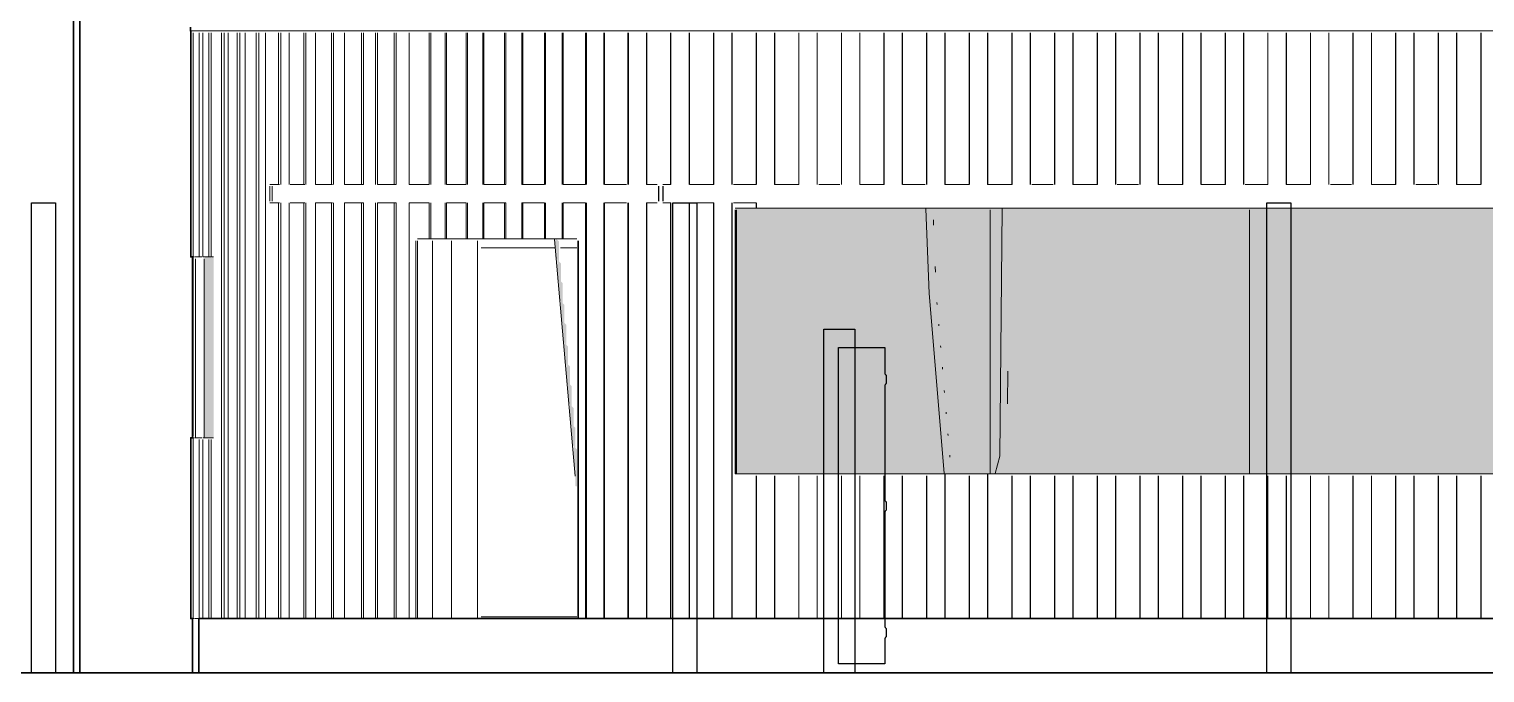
# Model space of a CAD drawing. Header units: millimetres. Extents: x 0 to 84100, y 0 to 59400.
# Drawn here: x 22563 to 30615, y 14140 to 17700 of the extents above; entities that cross this region are included whole.
import ezdxf

# ---------------------------------------------------------------- set-up
doc = ezdxf.new("R2010")
doc.units = ezdxf.units.MM
for name, color, linetype, lineweight in [('01_切断（構造・壁）', 7, 'Continuous', 35), ('09_立面の外形', 7, 'Continuous', 30), ('10_見えがかり', 7, 'Continuous', 13), ('12_見えがかり（ガラス）', 5, 'Continuous', 9)]:
    doc.layers.add(name, color=color, linetype=linetype, lineweight=lineweight)

msp = doc.modelspace()

# ---------------------------------------------------------------- hatches: boundary and pattern name
at = {"layer": '10_見えがかり', "true_color": 0xe9dcc4}
msp.add_hatch(color=8, dxfattribs=at).paths.add_polyline_path([(25494, 16524.7), (25494, 16414.7), (25504, 16404.7), (25504, 16304.7), (25514, 16294.7), (25514, 16184.7), (25524, 16174.7), (25524, 16074.7), (25534, 16064.7), (25534, 15954.7), (25544, 15944.7), (25544, 15844.7), (25554, 15834.7), (25554, 15734.7), (25564, 15724.7), (25564, 15614.7), (25574, 15604.7), (25574, 15504.7), (25584, 15494.7), (25584, 15384.7), (25594, 15374.7), (25594, 15174.7), (25589, 15169.7), (25584, 15174.7), (25584, 15274.7), (25574, 15284.7), (25574, 15394.7), (25564, 15404.7), (25564, 15504.7), (25554, 15514.7), (25554, 15624.7), (25544, 15634.7), (25544, 15734.7), (25534, 15744.7), (25534, 15844.7), (25524, 15854.7), (25524, 15964.7), (25514, 15974.7), (25514, 16074.7), (25504, 16084.7), (25504, 16194.7), (25494, 16204.7), (25494, 16304.7), (25484, 16314.7), (25484, 16424.7), (25474, 16434.7), (25474, 16534.7), (25479, 16539.7)])
at = {"layer": '12_見えがかり（ガラス）', "true_color": 0xdce9f2}
for points in [[(31439, 16709.7), (31444, 16704.7), (31444, 15244.7), (31439, 15239.7), (26479, 15239.7), (26474, 15244.7), (26474, 16704.7), (26479, 16709.7)], [(23579, 16439.7), (23584, 16434.7), (23584, 15444.7), (23579, 15439.7), (23539, 15439.7), (23534, 15444.7), (23534, 16434.7), (23539, 16439.7)]]:
    msp.add_hatch(color=8, dxfattribs=at).paths.add_polyline_path(points)

# ---------------------------------------------------------------- linework, layer by layer
at = {"layer": '01_切断（構造・壁）'}
msp.add_lwpolyline([(20194, 14139.7), (59906, 14139.7)], dxfattribs=at)
at = {"layer": '09_立面の外形'}
for points in [[(22844.1, 18836.9), (22844.1, 14139.7), (22844, 14139.7), (22843.8, 14139.7), (22843.5, 14139.7), (22842, 14139.7), (22840.7, 14139.7), (22839.1, 14139.7), (22837.3, 14139.7), (22836.7, 14139.7), (22835.2, 14139.7), (22834.7, 14139.7), (22833.1, 14139.7), (22832.2, 14139.7), (22830.8, 14139.7), (22830.4, 14139.7), (22828.5, 14139.7), (22828.2, 14139.7), (22826.4, 14139.7), (22825.9, 14139.7), (22824, 14139.7), (22823.8, 14139.7), (22821.5, 14139.7), (22820.9, 14139.7), (22819.7, 14139.7), (22817.6, 14139.7), (22815.6, 14139.7), (22813.7, 14139.7), (22813.1, 14139.7), (22812, 14139.7), (22811.6, 14139.7), (22810.6, 14139.7), (22810.3, 14139.7), (22809.5, 14139.7), (22809.3, 14139.7), (22808.9, 14139.7), (22808.7, 14139.7), (22808.3, 14139.7), (22808.1, 14139.7), (22808.1, 18836.9)], [(34579, 14439.7), (23501.9, 14439.7), (23501.9, 14139.7), (23501.8, 14139.7), (23501.6, 14139.7), (23501.3, 14139.7), (23499.8, 14139.7), (23498.5, 14139.7), (23496.9, 14139.7), (23493.1, 14139.7), (23490.9, 14139.7), (23490, 14139.7), (23488.6, 14139.7), (23488.2, 14139.7), (23486.3, 14139.7), (23486, 14139.7), (23484.2, 14139.7), (23483.7, 14139.7), (23481.8, 14139.7), (23481.6, 14139.7), (23479.3, 14139.7), (23478.7, 14139.7), (23477.5, 14139.7), (23475.4, 14139.7), (23474.8, 14139.7), (23473.4, 14139.7), (23472.8, 14139.7), (23470.9, 14139.7), (23469.6, 14139.7), (23468.4, 14139.7), (23468.1, 14139.7), (23467.1, 14139.7), (23466.7, 14139.7), (23466.5, 14139.7), (23466.4, 14139.7), (23466.1, 14139.7), (23465.9, 14139.7), (23465.9, 14439.7), (23457.1, 14439.7), (23457.1, 15439.7), (23465.9, 15439.7), (23465.9, 16439.7), (23457.1, 16439.7), (23457.1, 17689.7), (23455.7, 17689.7), (23455.7, 17709.7)]]:
    msp.add_lwpolyline(points, dxfattribs=at)
at = {"layer": '10_見えがかり'}
for points in [[(22808.1, 14139.7), (22808.1, 18836.9)], [(22844.1, 14139.7), (22844.1, 18836.9)], [(23476.2, 17689.7), (23455.7, 17689.7)], [(23470.2, 17679.7), (23470.2, 16439.7)], [(23476.2, 17689.7), (23513.2, 17689.7)], [(23503.3, 17679.7), (23503.3, 16439.7)], [(23563, 17689.7), (23513.2, 17689.7)], [(23523.9, 17679.7), (23523.9, 16439.7)], [(23556.3, 17679.7), (23556.3, 16439.7)], [(23563, 17689.7), (23625.4, 17689.7)], [(23570.9, 17679.7), (23570.9, 16439.7)], [(23625.4, 17689.7), (23700, 17689.7)], [(23627.3, 17679.7), (23627.3, 14439.7)], [(23641.5, 17679.7), (23641.5, 14439.7)], [(23663.9, 17679.7), (23663.9, 14439.7)], [(23700, 17689.7), (23786.6, 17689.7)], [(23714.5, 17679.7), (23714.5, 14439.7)], [(23728.4, 17679.7), (23728.4, 14439.7)], [(23758.4, 17679.7), (23758.4, 14439.7)], [(23786.6, 17689.7), (23884.8, 17689.7)], [(23819.5, 17689.7), (23793.3, 17689.7)], [(23819.5, 17679.7), (23819.5, 14439.7)], [(23832.9, 17679.7), (23832.9, 14439.7)], [(23871.1, 17689.7), (23880, 17689.7)], [(23871.1, 17679.7), (23871.1, 14439.7)], [(23884.8, 17689.7), (23994.1, 17689.7)], [(23933.4, 17689.7), (23942.4, 17689.7)], [(23942.4, 16840.7), (23942.4, 17679.7)], [(23955.1, 17679.7), (23955.1, 16840.7)], [(23994.1, 17689.7), (24114.1, 17689.7)], [(24046.1, 17689.7), (24001.2, 17689.7)], [(24001.2, 17679.7), (24001.2, 16840.7)], [(24082, 17689.7), (24073.1, 17689.7)], [(24082, 16840.7), (24082, 17679.7)], [(24094, 16840.7), (24094, 17679.7)], [(24114.1, 17689.7), (24244.3, 17689.7)], [(24235.5, 17689.7), (24147.2, 17689.7)], [(24147.2, 17679.7), (24147.2, 16840.7)], [(24235.5, 16840.7), (24235.5, 17679.7)], [(24244.3, 17689.7), (24384.2, 17689.7)], [(24246.8, 16840.7), (24246.8, 17679.7)], [(24402.3, 17689.7), (24307, 17689.7)], [(24307, 17689.7), (24312.3, 17689.7)], [(24307, 17679.7), (24307, 16840.7)], [(24384.2, 17689.7), (24533, 17689.7)], [(24402.3, 16840.7), (24402.3, 17679.7)], [(24412.9, 16840.7), (24412.9, 17679.7)], [(24582.8, 17689.7), (24479.7, 17689.7)], [(24479.7, 17679.7), (24479.7, 16840.7)], [(24489.4, 17679.7), (24489.4, 16840.7)], [(24533, 17689.7), (24690.2, 17689.7)], [(24582.8, 16840.7), (24582.8, 17679.7)], [(24592.5, 16840.7), (24592.5, 17679.7)], [(24776, 17689.7), (24665.8, 17689.7)], [(24665.8, 17679.7), (24665.8, 16840.7)], [(24690.2, 17689.7), (24855, 17689.7)], [(24776, 16840.7), (24776, 17679.7)], [(24784.7, 16840.7), (24784.7, 17679.7)], [(24855, 17689.7), (25026.9, 17689.7)], [(24980.4, 17689.7), (24863.9, 17689.7)], [(24863.9, 17679.7), (24863.9, 16840.7)], [(24871.5, 17679.7), (24871.5, 16840.7)], [(24980.4, 16840.7), (24980.4, 17679.7)], [(24988, 16840.7), (24988, 17679.7)], [(25026.9, 17689.7), (25204.9, 17689.7)], [(25192.7, 17689.7), (25072, 17689.7)], [(25072, 17679.7), (25072, 16840.7)], [(25078.7, 17679.7), (25078.7, 16840.7)], [(25192.7, 16840.7), (25192.7, 17679.7)], [(25199.4, 16840.7), (25199.4, 17679.7)], [(25204.9, 17689.7), (25388.5, 17689.7)], [(25413.1, 17689.7), (25288.2, 17689.7)], [(25288.2, 17679.7), (25288.2, 16840.7)], [(25293.9, 17679.7), (25293.9, 16840.7)], [(25388.5, 17689.7), (25576.7, 17689.7)], [(25413.1, 16840.7), (25413.1, 17679.7)], [(25418.8, 16840.7), (25418.8, 17679.7)], [(25640.9, 17689.7), (25512, 17689.7)], [(25512, 17679.7), (25512, 16840.7)], [(25516.4, 17679.7), (25516.4, 16840.7)], [(25576.7, 17689.7), (25768.8, 17689.7)], [(25640.9, 16840.7), (25640.9, 17679.7)], [(25645.3, 16840.7), (25645.3, 17679.7)], [(25874.1, 17689.7), (25742.3, 17689.7)], [(25742.3, 17679.7), (25742.3, 16840.7)], [(25745.5, 17679.7), (25745.5, 16840.7)], [(25768.8, 17689.7), (25963.9, 17689.7)], [(25874.1, 16840.7), (25874.1, 17679.7)], [(25877.3, 16840.7), (25877.3, 17679.7)], [(26160.6, 17689.7), (25963.9, 17689.7)], [(26111, 17689.7), (25977.2, 17689.7)], [(25977.2, 17679.7), (25977.2, 16840.7)], [(25979.2, 17679.7), (25979.2, 16840.7)], [(26111, 16840.7), (26111, 17679.7)], [(26113, 17679.7), (26113, 16840.7)], [(26160.6, 17689.7), (34570.2, 17689.7)], [(26347.8, 17689.7), (26213.5, 17689.7)], [(26213.5, 17679.7), (26213.5, 16840.7)], [(26215.1, 17679.7), (26215.1, 16840.7)], [(26347.8, 16840.7), (26347.8, 17679.7)], [(26349.4, 16840.7), (26349.4, 17679.7)], [(26583.7, 17689.7), (26449.4, 17689.7)], [(26449.4, 17679.7), (26449.4, 16840.7)], [(26450.9, 17679.7), (26450.9, 16840.7)], [(26583.7, 16840.7), (26583.7, 17679.7)], [(26585.2, 16840.7), (26585.2, 17679.7)], [(26819.5, 17689.7), (26685.2, 17689.7)], [(26685.2, 17679.7), (26685.2, 16840.7)], [(26686.7, 17679.7), (26686.7, 16840.7)], [(26819.5, 16840.7), (26819.5, 17679.7)], [(26821, 16840.7), (26821, 17679.7)], [(27055.3, 17689.7), (26921, 17689.7)], [(26921, 17679.7), (26921, 16840.7)], [(26922.5, 17679.7), (26922.5, 16840.7)], [(27055.3, 16840.7), (27055.3, 17679.7)], [(27056.8, 16840.7), (27056.8, 17679.7)], [(27291.1, 17689.7), (27156.8, 17689.7)], [(27156.8, 17679.7), (27156.8, 16840.7)], [(27158.3, 17679.7), (27158.3, 16840.7)], [(27291.1, 16840.7), (27291.1, 17679.7)], [(27292.6, 16840.7), (27292.6, 17679.7)], [(27526.9, 17689.7), (27392.6, 17689.7)], [(27392.6, 17679.7), (27392.6, 16840.7)], [(27394.2, 17679.7), (27394.2, 16840.7)], [(27526.9, 16840.7), (27526.9, 17679.7)], [(27528.5, 16840.7), (27528.5, 17679.7)], [(27762.7, 17689.7), (27628.4, 17689.7)], [(27628.4, 17679.7), (27628.4, 16840.7)], [(27630, 17679.7), (27630, 16840.7)], [(27762.7, 16840.7), (27762.7, 17679.7)], [(27764.3, 16840.7), (27764.3, 17679.7)], [(27998.6, 17689.7), (27864.3, 17689.7)], [(27864.3, 17679.7), (27864.3, 16840.7)], [(27865.8, 17679.7), (27865.8, 16840.7)], [(27998.6, 16840.7), (27998.6, 17679.7)], [(28000.1, 16840.7), (28000.1, 17679.7)], [(28234.4, 17689.7), (28100.1, 17689.7)], [(28100.1, 17679.7), (28100.1, 16840.7)], [(28101.6, 17679.7), (28101.6, 16840.7)], [(28234.4, 16840.7), (28234.4, 17679.7)], [(28235.9, 16840.7), (28235.9, 17679.7)], [(28470.2, 17689.7), (28335.9, 17689.7)], [(28335.9, 17679.7), (28335.9, 16840.7)], [(28337.4, 17679.7), (28337.4, 16840.7)], [(28470.2, 16840.7), (28470.2, 17679.7)], [(28471.7, 16840.7), (28471.7, 17679.7)], [(28706, 17689.7), (28571.7, 17689.7)], [(28571.7, 17679.7), (28571.7, 16840.7)], [(28573.3, 17679.7), (28573.3, 16840.7)], [(28706, 16840.7), (28706, 17679.7)], [(28707.5, 16840.7), (28707.5, 17679.7)], [(28941.8, 17689.7), (28807.5, 17689.7)], [(28807.5, 17679.7), (28807.5, 16840.7)], [(28809.1, 17679.7), (28809.1, 16840.7)], [(28941.8, 16840.7), (28941.8, 17679.7)], [(28943.4, 16840.7), (28943.4, 17679.7)], [(29177.6, 17689.7), (29043.4, 17689.7)], [(29043.4, 17679.7), (29043.4, 16840.7)], [(29044.9, 17679.7), (29044.9, 16840.7)], [(29177.6, 16840.7), (29177.6, 17679.7)], [(29179.2, 16840.7), (29179.2, 17679.7)], [(29413.5, 17689.7), (29279.2, 17689.7)], [(29279.2, 17679.7), (29279.2, 16840.7)], [(29280.7, 17679.7), (29280.7, 16840.7)], [(29413.5, 16840.7), (29413.5, 17679.7)], [(29415, 16840.7), (29415, 17679.7)], [(29649.3, 17689.7), (29515, 17689.7)], [(29515, 17679.7), (29515, 16840.7)], [(29516.5, 17679.7), (29516.5, 16840.7)], [(29649.3, 16840.7), (29649.3, 17679.7)], [(29650.8, 16840.7), (29650.8, 17679.7)], [(29885.1, 17689.7), (29750.8, 17689.7)], [(29750.8, 17679.7), (29750.8, 16840.7)], [(29752.3, 17679.7), (29752.3, 16840.7)], [(29885.1, 16840.7), (29885.1, 17679.7)], [(29886.6, 16840.7), (29886.6, 17679.7)], [(30120.9, 17689.7), (29986.6, 17689.7)], [(29986.6, 17679.7), (29986.6, 16840.7)], [(29988.2, 17679.7), (29988.2, 16840.7)], [(30120.9, 16840.7), (30120.9, 17679.7)], [(30122.4, 16840.7), (30122.4, 17679.7)], [(30356.7, 17689.7), (30222.4, 17689.7)], [(30222.4, 17679.7), (30222.4, 16840.7)], [(30224, 17679.7), (30224, 16840.7)], [(30356.7, 16840.7), (30356.7, 17679.7)], [(30358.3, 16840.7), (30358.3, 17679.7)], [(30592.5, 17689.7), (30458.3, 17689.7)], [(30458.3, 17679.7), (30458.3, 16840.7)], [(30459.8, 17679.7), (30459.8, 16840.7)], [(30592.5, 16840.7), (30592.5, 17679.7)], [(30594.1, 16840.7), (30594.1, 17679.7)], [(23894.8, 16840.7), (23942.4, 16840.7)], [(23894.8, 16840.7), (23901.1, 16840.7)], [(23894.8, 16748), (23894.8, 16831.4)], [(23907.5, 16748), (23907.5, 16831.4)], [(23942.4, 16840.7), (23948.7, 16840.7)], [(24007.2, 16840.7), (24013.2, 16840.7)], [(24082, 16840.7), (24010.2, 16840.7)], [(24085.1, 16840.7), (24013.2, 16840.7)], [(24082, 16840.7), (24088, 16840.7)], [(24235.5, 16840.7), (24147.2, 16840.7)], [(24147.2, 16840.7), (24158.6, 16840.7)], [(24237, 16840.7), (24158.6, 16840.7)], [(24235.5, 16840.7), (24241.2, 16840.7)], [(24402.3, 16840.7), (24307, 16840.7)], [(24307, 16840.7), (24317.6, 16840.7)], [(24412.9, 16840.7), (24317.6, 16840.7)], [(24402.3, 16840.7), (24412.9, 16840.7)], [(24582.8, 16840.7), (24489.1, 16840.7)], [(24592.5, 16840.7), (24489.4, 16840.7)], [(24582.8, 16840.7), (24592.5, 16840.7)], [(24776, 16840.7), (24665.8, 16840.7)], [(24665.8, 16840.7), (24674.5, 16840.7)], [(24775.5, 16840.7), (24674.5, 16840.7)], [(24978.3, 16840.7), (24871.5, 16840.7)], [(24980.4, 16840.7), (24873.6, 16840.7)], [(25199.4, 16840.7), (25078.7, 16840.7)], [(25192.7, 16840.7), (25081.3, 16840.7)], [(25192.7, 16840.7), (25199.4, 16840.7)], [(25413.1, 16840.7), (25288.2, 16840.7)], [(25288.2, 16840.7), (25293.9, 16840.7)], [(25409.2, 16840.7), (25293.9, 16840.7)], [(25635.4, 16840.7), (25516.4, 16840.7)], [(25640.9, 16840.7), (25521.9, 16840.7)], [(25867.9, 16840.7), (25745.5, 16840.7)], [(25864.7, 16840.7), (25751.7, 16840.7)], [(25977.2, 16840.7), (26034.5, 16840.7)], [(25977.2, 16840.7), (25979.2, 16840.7)], [(26036.6, 16840.7), (25979.2, 16840.7)], [(26044.1, 16831.4), (26044.1, 16748)], [(26046.1, 16831.4), (26046.1, 16748)], [(26068.4, 16840.7), (26111, 16840.7)], [(26068.4, 16840.7), (26070.4, 16840.7)], [(26068.4, 16748), (26068.4, 16831.4)], [(26070.4, 16840.7), (26113, 16840.7)], [(26070.4, 16748), (26070.4, 16831.4)], [(26111, 16840.7), (26113, 16840.7)], [(26349.4, 16840.7), (26215.1, 16840.7)], [(26347.8, 16840.7), (26223.1, 16840.7)], [(26347.8, 16840.7), (26349.4, 16840.7)], [(26583.7, 16840.7), (26459, 16840.7)], [(26575.6, 16840.7), (26460.5, 16840.7)], [(26819.5, 16840.7), (26685.2, 16840.7)], [(26685.2, 16840.7), (26686.7, 16840.7)], [(26821, 16840.7), (26686.7, 16840.7)], [(26819.5, 16840.7), (26821, 16840.7)], [(27045.7, 16840.7), (26930.6, 16840.7)], [(27047.2, 16840.7), (26932.1, 16840.7)], [(27291.1, 16840.7), (27156.8, 16840.7)], [(27156.8, 16840.7), (27158.3, 16840.7)], [(27292.6, 16840.7), (27158.3, 16840.7)], [(27291.1, 16840.7), (27292.6, 16840.7)], [(27518.9, 16840.7), (27394.2, 16840.7)], [(27517.3, 16840.7), (27402.2, 16840.7)], [(27762.7, 16840.7), (27628.4, 16840.7)], [(27628.4, 16840.7), (27630, 16840.7)], [(27754.7, 16840.7), (27630, 16840.7)], [(27998.6, 16840.7), (27864.3, 16840.7)], [(27864.3, 16840.7), (27865.8, 16840.7)], [(28000.1, 16840.7), (27865.8, 16840.7)], [(27998.6, 16840.7), (28000.1, 16840.7)], [(28224.8, 16840.7), (28109.7, 16840.7)], [(28226.3, 16840.7), (28111.2, 16840.7)], [(28470.2, 16840.7), (28335.9, 16840.7)], [(28335.9, 16840.7), (28337.4, 16840.7)], [(28471.7, 16840.7), (28337.4, 16840.7)], [(28470.2, 16840.7), (28471.7, 16840.7)], [(28696.4, 16840.7), (28581.3, 16840.7)], [(28698, 16840.7), (28582.8, 16840.7)], [(28941.8, 16840.7), (28807.5, 16840.7)], [(28807.5, 16840.7), (28809.1, 16840.7)], [(28943.4, 16840.7), (28809.1, 16840.7)], [(28941.8, 16840.7), (28943.4, 16840.7)], [(29179.2, 16840.7), (29044.9, 16840.7)], [(29177.6, 16840.7), (29052.9, 16840.7)], [(29177.6, 16840.7), (29179.2, 16840.7)], [(29413.5, 16840.7), (29288.8, 16840.7)], [(29405.4, 16840.7), (29290.3, 16840.7)], [(29649.3, 16840.7), (29515, 16840.7)], [(29515, 16840.7), (29516.5, 16840.7)], [(29650.8, 16840.7), (29516.5, 16840.7)], [(29649.3, 16840.7), (29650.8, 16840.7)], [(29875.5, 16840.7), (29760.4, 16840.7)], [(29877, 16840.7), (29761.9, 16840.7)], [(30120.9, 16840.7), (29986.6, 16840.7)], [(29986.6, 16840.7), (29988.2, 16840.7)], [(30122.4, 16840.7), (29988.2, 16840.7)], [(30120.9, 16840.7), (30122.4, 16840.7)], [(30347.1, 16840.7), (30232, 16840.7)], [(30348.7, 16840.7), (30233.6, 16840.7)], [(30592.5, 16840.7), (30458.3, 16840.7)], [(30458.3, 16840.7), (30459.8, 16840.7)], [(30584.5, 16840.7), (30459.8, 16840.7)], [(23942.4, 16738.7), (23894.8, 16738.7)], [(23894.8, 16738.7), (23901.1, 16738.7)], [(23942.4, 14439.7), (23942.4, 16738.7)], [(23942.4, 16738.7), (23948.7, 16738.7)], [(23955.1, 14439.7), (23955.1, 16738.7)], [(24001.2, 16738.7), (24001.2, 14439.7)], [(24007.2, 16738.7), (24013.2, 16738.7)], [(24010.2, 16738.7), (24082, 16738.7)], [(24013.2, 16738.7), (24085.1, 16738.7)], [(24082, 14439.7), (24082, 16738.7)], [(24082, 16738.7), (24088, 16738.7)], [(24094, 14439.7), (24094, 16738.7)], [(24147.2, 16738.7), (24147.2, 14439.7)], [(24147.2, 16738.7), (24158.6, 16738.7)], [(24147.2, 16738.7), (24235.5, 16738.7)], [(24158.6, 16738.7), (24237, 16738.7)], [(24235.5, 14439.7), (24235.5, 16738.7)], [(24235.5, 16738.7), (24241.2, 16738.7)], [(24246.8, 14439.7), (24246.8, 16738.7)], [(24307, 16738.7), (24307, 14439.7)], [(24307, 16738.7), (24317.6, 16738.7)], [(24307, 16738.7), (24402.3, 16738.7)], [(24317.6, 16738.7), (24412.9, 16738.7)], [(24402.3, 14439.7), (24402.3, 16738.7)], [(24402.3, 16738.7), (24412.9, 16738.7)], [(24412.9, 14439.7), (24412.9, 16738.7)], [(24479.7, 16738.7), (24479.7, 14439.7)], [(24489.1, 16738.7), (24582.8, 16738.7)], [(24489.4, 16738.7), (24489.4, 14439.7)], [(24489.4, 16738.7), (24592.5, 16738.7)], [(24582.8, 14439.7), (24582.8, 16738.7)], [(24582.8, 16738.7), (24592.5, 16738.7)], [(24592.5, 14439.7), (24592.5, 16738.7)], [(24776, 16738.7), (24665.8, 16738.7)], [(24665.8, 16738.7), (24674.5, 16738.7)], [(24665.8, 16738.7), (24665.8, 14439.7)], [(24775.5, 16738.7), (24674.5, 16738.7)], [(24776, 16539.7), (24776, 16738.7)], [(24784.7, 16738.7), (24784.7, 16539.7)], [(24863.9, 16738.7), (24863.9, 16539.7)], [(24871.5, 16738.7), (24871.5, 16539.7)], [(24871.5, 16738.7), (24978.3, 16738.7)], [(24873.6, 16738.7), (24980.4, 16738.7)], [(24980.4, 16539.7), (24980.4, 16738.7)], [(24988, 16539.7), (24988, 16738.7)], [(25072, 16738.7), (25072, 16539.7)], [(25078.7, 16738.7), (25078.7, 16539.7)], [(25078.7, 16738.7), (25199.4, 16738.7)], [(25081.3, 16738.7), (25192.7, 16738.7)], [(25192.7, 16539.7), (25192.7, 16738.7)], [(25192.7, 16738.7), (25199.4, 16738.7)], [(25199.4, 16539.7), (25199.4, 16738.7)], [(25288.2, 16738.7), (25288.2, 16539.7)], [(25288.2, 16738.7), (25293.9, 16738.7)], [(25288.2, 16738.7), (25413.1, 16738.7)], [(25293.9, 16738.7), (25293.9, 16539.7)], [(25293.9, 16738.7), (25409.2, 16738.7)], [(25413.1, 16539.7), (25413.1, 16738.7)], [(25418.8, 16539.7), (25418.8, 16738.7)], [(25512, 16738.7), (25512, 16539.7)], [(25635.4, 16738.7), (25516.4, 16738.7)], [(25516.4, 16738.7), (25516.4, 16539.7)], [(25640.9, 16738.7), (25521.9, 16738.7)], [(25640.9, 14439.7), (25640.9, 16738.7)], [(25645.3, 14439.7), (25645.3, 16738.7)], [(25742.3, 16738.7), (25742.3, 14439.7)], [(25745.5, 16738.7), (25745.5, 14439.7)], [(25745.5, 16738.7), (25867.9, 16738.7)], [(25751.7, 16738.7), (25864.7, 16738.7)], [(25874.1, 14439.7), (25874.1, 16738.7)], [(25877.3, 14439.7), (25877.3, 16738.7)], [(25977.2, 16738.7), (25977.2, 14439.7)], [(25977.2, 16738.7), (25979.2, 16738.7)], [(25977.2, 16738.7), (26034.5, 16738.7)], [(25979.2, 16738.7), (25979.2, 14439.7)], [(25979.2, 16738.7), (26036.6, 16738.7)], [(26111, 16738.7), (26068.4, 16738.7)], [(26068.4, 16738.7), (26070.4, 16738.7)], [(26070.4, 16738.7), (26113, 16738.7)], [(26111, 14439.7), (26111, 16738.7)], [(26111, 16738.7), (26113, 16738.7)], [(26113, 14439.7), (26113, 16738.7)], [(26213.5, 16738.7), (26213.5, 14439.7)], [(26215.1, 16738.7), (26215.1, 14439.7)], [(26215.1, 16738.7), (26349.4, 16738.7)], [(26223.1, 16738.7), (26347.8, 16738.7)], [(26347.8, 14439.7), (26347.8, 16738.7)], [(26347.8, 16738.7), (26349.4, 16738.7)], [(26349.4, 14439.7), (26349.4, 16738.7)], [(26449.4, 16738.7), (26449.4, 14439.7)], [(26450.9, 16738.7), (26450.9, 14439.7)], [(26583.7, 16738.7), (26459, 16738.7)], [(26575.6, 16738.7), (26460.5, 16738.7)], [(26467.6, 16709.7), (26583.7, 16709.7)], [(26467.6, 16709.7), (26469.1, 16709.7)], [(26467.6, 16699.7), (26467.6, 15239.7)], [(26469.1, 16709.7), (31442.8, 16709.7)], [(26469.1, 16709.7), (26585.2, 16709.7)], [(26469.1, 15239.7), (26469.1, 16699.7)], [(26469.1, 16699.7), (26469.1, 15239.7)], [(26583.7, 16709.7), (26583.7, 16738.7)], [(26583.7, 16709.7), (26585.2, 16709.7)], [(26585.2, 16738.7), (26585.2, 16709.7)], [(27540.8, 16237), (27522.9, 16705)], [(27878.1, 15239.7), (27878.1, 16699.7)], [(27944.7, 16708.2), (27932.2, 15338.4)], [(29312.9, 15239.7), (29312.9, 16699.7)], [(29312.9, 15239.7), (29312.9, 16699.7)], [(27565.5, 16615.4), (27564.4, 16645.3)], [(24701.8, 16529.7), (24701.8, 14439.7)], [(24710.5, 16539.7), (24871.6, 16539.7)], [(24710.5, 16539.7), (24784.7, 16539.7)], [(24710.5, 14439.7), (24710.5, 16529.7)], [(24710.5, 16529.7), (24710.5, 14439.7)], [(24711.1, 16539.7), (24776, 16539.7)], [(24776, 16539.7), (24784.7, 16539.7)], [(24794.7, 14439.7), (24794.7, 16529.7)], [(24863.9, 16539.7), (24980.4, 16539.7)], [(24863.9, 16539.7), (24871.5, 16539.7)], [(24988, 16539.7), (24871.5, 16539.7)], [(24871.6, 16539.7), (25041.6, 16539.7)], [(24900, 14439.7), (24900, 16529.7)], [(24980.4, 16539.7), (24988, 16539.7)], [(25041.6, 16539.7), (25217.9, 16539.7)], [(25042.5, 14439.7), (25042.5, 16529.7)], [(25072, 16539.7), (25192.7, 16539.7)], [(25072, 16539.7), (25078.7, 16539.7)], [(25199.4, 16539.7), (25078.7, 16539.7)], [(25192.7, 16539.7), (25199.4, 16539.7)], [(25217.9, 16539.7), (25399.6, 16539.7)], [(25288.2, 16539.7), (25413.1, 16539.7)], [(25288.2, 16539.7), (25293.9, 16539.7)], [(25418.8, 16539.7), (25293.9, 16539.7)], [(25399.6, 16539.7), (25585.8, 16539.7)], [(25413.1, 16539.7), (25418.8, 16539.7)], [(25583.9, 15227.5), (25469.3, 16536.4)], [(25588.2, 16539.7), (25512, 16539.7)], [(25512, 16539.7), (25516.4, 16539.7)], [(25592.7, 16539.7), (25516.4, 16539.7)], [(25597.8, 16529.7), (25597.8, 14439.7)], [(25602.2, 16529.7), (25602.2, 14439.7)], [(25602.4, 14439.7), (25602.4, 16529.7)], [(23460.6, 16439.7), (23470.2, 16439.7)], [(23470.2, 16439.7), (23477.7, 16439.7)], [(23471.4, 15449.4), (23471.4, 16439.1)], [(23482.3, 16439.7), (23503.3, 16439.7)], [(23484.2, 15439.7), (23484.2, 16429.7)], [(23503.3, 16439.7), (23518.2, 16439.7)], [(23523.9, 16439.7), (23531.2, 16439.7)], [(23523.9, 16439.7), (23556.3, 16439.7)], [(23556.3, 16439.7), (23570.9, 16439.7)], [(23582.9, 16439.7), (23573, 16439.7)], [(25063.1, 16489.7), (25472.4, 16489.7)], [(25502.4, 16489.7), (25592.3, 16489.7)], [(27575.5, 16356.5), (27574.3, 16386.4)], [(27623.7, 15244), (27540.8, 16237)], [(27585, 16177.4), (27584.2, 16187.3)], [(27595, 16058.3), (27594.1, 16068.2)], [(27604.9, 15939.1), (27604.1, 15949)], [(27614.9, 15819.9), (27614, 15829.9)], [(27975.7, 15808.3), (27974, 15628.3)], [(27625.6, 15690.9), (27624.8, 15700.8)], [(27635.6, 15571.7), (27634.8, 15581.6)], [(27645.5, 15452.5), (27644.7, 15462.5)], [(23470.2, 15439.7), (23460.6, 15439.7)], [(23470.2, 15439.7), (23477.7, 15439.7)], [(23470.2, 15439.7), (23470.2, 14439.7)], [(23503.3, 15439.7), (23482.3, 15439.7)], [(23503.3, 15439.7), (23518.2, 15439.7)], [(23503.3, 15429.7), (23503.3, 14439.7)], [(23556.3, 15439.7), (23523.9, 15439.7)], [(23523.9, 15439.7), (23531.2, 15439.7)], [(23523.9, 15429.7), (23523.9, 14439.7)], [(23556.3, 15439.7), (23570.9, 15439.7)], [(23556.3, 15429.7), (23556.3, 14439.7)], [(23570.9, 15429.7), (23570.9, 14439.7)], [(23582.9, 15439.7), (23573, 15439.7)], [(27655.5, 15333.4), (27654.7, 15343.3)], [(27932.2, 15338.4), (27906.5, 15242.8)], [(26583.7, 15239.7), (26467.6, 15239.7)], [(26467.6, 15239.7), (26469.1, 15239.7)], [(26469.1, 15239.7), (31442.8, 15239.7)], [(26585.2, 15239.7), (26469.1, 15239.7)], [(26583.7, 15239.7), (26585.2, 15239.7)], [(26583.7, 14439.7), (26583.7, 15229.7)], [(26585.2, 15229.7), (26585.2, 14439.7)], [(26819.5, 15239.7), (26685.2, 15239.7)], [(26685.2, 15239.7), (26686.7, 15239.7)], [(26685.2, 15229.7), (26685.2, 14439.7)], [(26821, 15239.7), (26686.7, 15239.7)], [(26686.7, 14439.7), (26686.7, 15229.7)], [(26819.5, 15239.7), (26821, 15239.7)], [(26819.5, 15229.7), (26819.5, 14439.7)], [(26821, 15229.7), (26821, 14439.7)], [(27055.3, 15239.7), (26921, 15239.7)], [(26921, 15239.7), (26922.5, 15239.7)], [(26921, 15229.7), (26921, 14439.7)], [(27056.8, 15239.7), (26922.5, 15239.7)], [(26922.5, 14439.7), (26922.5, 15229.7)], [(27055.3, 15239.7), (27056.8, 15239.7)], [(27055.3, 15229.7), (27055.3, 14439.7)], [(27056.8, 15229.7), (27056.8, 14439.7)], [(27291.1, 15239.7), (27156.8, 15239.7)], [(27156.8, 15239.7), (27158.3, 15239.7)], [(27156.8, 15229.7), (27156.8, 14439.7)], [(27292.6, 15239.7), (27158.3, 15239.7)], [(27158.3, 14439.7), (27158.3, 15229.7)], [(27291.1, 15239.7), (27292.6, 15239.7)], [(27291.1, 15229.7), (27291.1, 14439.7)], [(27292.6, 15229.7), (27292.6, 14439.7)], [(27526.9, 15239.7), (27392.6, 15239.7)], [(27392.6, 15239.7), (27394.2, 15239.7)], [(27392.6, 15229.7), (27392.6, 14439.7)], [(27528.5, 15239.7), (27394.2, 15239.7)], [(27394.2, 14439.7), (27394.2, 15229.7)], [(27526.9, 15239.7), (27528.5, 15239.7)], [(27526.9, 15229.7), (27526.9, 14439.7)], [(27528.5, 15229.7), (27528.5, 14439.7)], [(27762.7, 15239.7), (27628.4, 15239.7)], [(27628.4, 15239.7), (27628.4, 14439.7)], [(27628.4, 15239.7), (27630, 15239.7)], [(27764.3, 15239.7), (27630, 15239.7)], [(27630, 14439.7), (27630, 15239.7)], [(27762.7, 15239.7), (27764.3, 15239.7)], [(27762.7, 15229.7), (27762.7, 14439.7)], [(27764.3, 15229.7), (27764.3, 14439.7)], [(27998.6, 15239.7), (27864.3, 15239.7)], [(27864.3, 15239.7), (27864.3, 14439.7)], [(27864.3, 15239.7), (27865.8, 15239.7)], [(28000.1, 15239.7), (27865.8, 15239.7)], [(27865.8, 14439.7), (27865.8, 15239.7)], [(27998.6, 15239.7), (28000.1, 15239.7)], [(27998.6, 15229.7), (27998.6, 14439.7)], [(28000.1, 15229.7), (28000.1, 14439.7)], [(28234.4, 15239.7), (28100.1, 15239.7)], [(28100.1, 15239.7), (28101.6, 15239.7)], [(28100.1, 15229.7), (28100.1, 14439.7)], [(28235.9, 15239.7), (28101.6, 15239.7)], [(28101.6, 14439.7), (28101.6, 15229.7)], [(28234.4, 15239.7), (28235.9, 15239.7)], [(28234.4, 15229.7), (28234.4, 14439.7)], [(28235.9, 15229.7), (28235.9, 14439.7)], [(28470.2, 15239.7), (28335.9, 15239.7)], [(28335.9, 15239.7), (28337.4, 15239.7)], [(28335.9, 15229.7), (28335.9, 14439.7)], [(28471.7, 15239.7), (28337.4, 15239.7)], [(28337.4, 14439.7), (28337.4, 15229.7)], [(28470.2, 15239.7), (28471.7, 15239.7)], [(28470.2, 15229.7), (28470.2, 14439.7)], [(28471.7, 15229.7), (28471.7, 14439.7)], [(28706, 15239.7), (28571.7, 15239.7)], [(28571.7, 15239.7), (28573.3, 15239.7)], [(28571.7, 15229.7), (28571.7, 14439.7)], [(28707.5, 15239.7), (28573.3, 15239.7)], [(28573.3, 14439.7), (28573.3, 15229.7)], [(28706, 15239.7), (28707.5, 15239.7)], [(28706, 15229.7), (28706, 14439.7)], [(28707.5, 15229.7), (28707.5, 14439.7)], [(28941.8, 15239.7), (28807.5, 15239.7)], [(28807.5, 15239.7), (28809.1, 15239.7)], [(28807.5, 15229.7), (28807.5, 14439.7)], [(28943.4, 15239.7), (28809.1, 15239.7)], [(28809.1, 14439.7), (28809.1, 15229.7)], [(28941.8, 15239.7), (28943.4, 15239.7)], [(28941.8, 15229.7), (28941.8, 14439.7)], [(28943.4, 15229.7), (28943.4, 14439.7)], [(29177.6, 15239.7), (29043.4, 15239.7)], [(29043.4, 15239.7), (29044.9, 15239.7)], [(29043.4, 15229.7), (29043.4, 14439.7)], [(29179.2, 15239.7), (29044.9, 15239.7)], [(29044.9, 14439.7), (29044.9, 15229.7)], [(29177.6, 15239.7), (29179.2, 15239.7)], [(29177.6, 15229.7), (29177.6, 14439.7)], [(29179.2, 15229.7), (29179.2, 14439.7)], [(29413.5, 15239.7), (29279.2, 15239.7)], [(29279.2, 15239.7), (29280.7, 15239.7)], [(29279.2, 15229.7), (29279.2, 14439.7)], [(29415, 15239.7), (29280.7, 15239.7)], [(29280.7, 14439.7), (29280.7, 15229.7)], [(29413.5, 15239.7), (29415, 15239.7)], [(29413.5, 15229.7), (29413.5, 14439.7)], [(29415, 15229.7), (29415, 14439.7)], [(29649.3, 15239.7), (29515, 15239.7)], [(29515, 15239.7), (29516.5, 15239.7)], [(29515, 15229.7), (29515, 14439.7)], [(29650.8, 15239.7), (29516.5, 15239.7)], [(29516.5, 14439.7), (29516.5, 15229.7)], [(29649.3, 15239.7), (29650.8, 15239.7)], [(29649.3, 15229.7), (29649.3, 14439.7)], [(29650.8, 15229.7), (29650.8, 14439.7)], [(29885.1, 15239.7), (29750.8, 15239.7)], [(29750.8, 15239.7), (29752.3, 15239.7)], [(29750.8, 15229.7), (29750.8, 14439.7)], [(29886.6, 15239.7), (29752.3, 15239.7)], [(29752.3, 14439.7), (29752.3, 15229.7)], [(29885.1, 15239.7), (29886.6, 15239.7)], [(29885.1, 15229.7), (29885.1, 14439.7)], [(29886.6, 15229.7), (29886.6, 14439.7)], [(30120.9, 15239.7), (29986.6, 15239.7)], [(29986.6, 15239.7), (29988.2, 15239.7)], [(29986.6, 15229.7), (29986.6, 14439.7)], [(30122.4, 15239.7), (29988.2, 15239.7)], [(29988.2, 14439.7), (29988.2, 15229.7)], [(30120.9, 15239.7), (30122.4, 15239.7)], [(30120.9, 15229.7), (30120.9, 14439.7)], [(30122.4, 15229.7), (30122.4, 14439.7)], [(30356.7, 15239.7), (30222.4, 15239.7)], [(30222.4, 15239.7), (30224, 15239.7)], [(30222.4, 15229.7), (30222.4, 14439.7)], [(30358.3, 15239.7), (30224, 15239.7)], [(30224, 14439.7), (30224, 15229.7)], [(30356.7, 15239.7), (30358.3, 15239.7)], [(30356.7, 15229.7), (30356.7, 14439.7)], [(30358.3, 15229.7), (30358.3, 14439.7)], [(30592.5, 15239.7), (30458.3, 15239.7)], [(30458.3, 15239.7), (30459.8, 15239.7)], [(30458.3, 15229.7), (30458.3, 14439.7)], [(30594.1, 15239.7), (30459.8, 15239.7)], [(30459.8, 14439.7), (30459.8, 15229.7)], [(30592.5, 15239.7), (30594.1, 15239.7)], [(30592.5, 15229.7), (30592.5, 14439.7)], [(30594.1, 15229.7), (30594.1, 14439.7)], [(23460.6, 14439.7), (23470.2, 14439.7)], [(23465.9, 14139.7), (23465.9, 14439.5)], [(23470.2, 14439.7), (23477.7, 14439.7)], [(23482.3, 14439.7), (23503.3, 14439.7)], [(23501.9, 14139.7), (23501.9, 14439.5)], [(23503.3, 14439.7), (23518.2, 14439.7)], [(23523.9, 14439.7), (23531.2, 14439.7)], [(23523.9, 14439.7), (23556.3, 14439.7)], [(23556.3, 14439.7), (23570.9, 14439.7)], [(23582.9, 14439.7), (23573, 14439.7)], [(23585, 14439.7), (23592.1, 14439.7)], [(23585, 14439.7), (23627.3, 14439.7)], [(23627.3, 14439.7), (23641.5, 14439.7)], [(23633.1, 14439.7), (23641.5, 14439.7)], [(23654.5, 14439.7), (23636.8, 14439.7)], [(23654.5, 14439.7), (23663.7, 14439.7)], [(23663.9, 14439.7), (23670.8, 14439.7)], [(23663.9, 14439.7), (23714.5, 14439.7)], [(23714.5, 14439.7), (23728.4, 14439.7)], [(23719.1, 14439.7), (23728.4, 14439.7)], [(23720, 14439.7), (23728.4, 14439.7)], [(23728.4, 14439.7), (23747.4, 14439.7)], [(23758.4, 14439.7), (23771.7, 14439.7)], [(23758.4, 14439.7), (23819.5, 14439.7)], [(23819.5, 14439.7), (23832.9, 14439.7)], [(23911.2, 14439.7), (23823.8, 14439.7)], [(23824.2, 14439.7), (23832.9, 14439.7)], [(23871.1, 14439.7), (23942.4, 14439.7)], [(23871.1, 14439.7), (23883.8, 14439.7)], [(23928.4, 14439.7), (23883.8, 14439.7)], [(24019.5, 14439.7), (23911.2, 14439.7)], [(23942.4, 14439.7), (23955.1, 14439.7)], [(23955.1, 14439.7), (23946.2, 14439.7)], [(24001.2, 14439.7), (24082, 14439.7)], [(24001.2, 14439.7), (24013.2, 14439.7)], [(24094, 14439.7), (24013.2, 14439.7)], [(24019.5, 14439.7), (24138.3, 14439.7)], [(24082, 14439.7), (24094, 14439.7)], [(24138.3, 14439.7), (24267.1, 14439.7)], [(24147.2, 14439.7), (24235.5, 14439.7)], [(24147.2, 14439.7), (24158.6, 14439.7)], [(24246.8, 14439.7), (24158.6, 14439.7)], [(24235.5, 14439.7), (24246.8, 14439.7)], [(24405.5, 14439.7), (24267.1, 14439.7)], [(24307, 14439.7), (24402.3, 14439.7)], [(24307, 14439.7), (24317.6, 14439.7)], [(24412.9, 14439.7), (24317.6, 14439.7)], [(24402.3, 14439.7), (24412.9, 14439.7)], [(24405.5, 14439.7), (24552.8, 14439.7)], [(24479.7, 14439.7), (24582.8, 14439.7)], [(24479.7, 14439.7), (24489.4, 14439.7)], [(24592.5, 14439.7), (24489.4, 14439.7)], [(24708.4, 14439.7), (24552.8, 14439.7)], [(24582.8, 14439.7), (24592.5, 14439.7)], [(24665.8, 14439.7), (24674.5, 14439.7)], [(24665.8, 14439.7), (24701.8, 14439.7)], [(24674.5, 14439.7), (24710.5, 14439.7)], [(24701.8, 14439.7), (24710.5, 14439.7)], [(24708.4, 14439.7), (24710.5, 14439.7)], [(24710.5, 14439.7), (24794.7, 14439.7)], [(24785, 14439.7), (24794.7, 14439.7)], [(24900, 14439.7), (24800.2, 14439.7)], [(24900, 14439.7), (24915.9, 14439.7)], [(25042.5, 14439.7), (24923.7, 14439.7)], [(25042.5, 14439.7), (25050.8, 14439.7)], [(25592.3, 14449.7), (25063.1, 14449.7)], [(25597.8, 14439.7), (25640.9, 14439.7)], [(25597.8, 14439.7), (25602.2, 14439.7)], [(25645.3, 14439.7), (25602.2, 14439.7)], [(25602.4, 14439.7), (25775.9, 14439.7)], [(25640.9, 14439.7), (25645.3, 14439.7)], [(25742.3, 14439.7), (25874.1, 14439.7)], [(25742.3, 14439.7), (25745.5, 14439.7)], [(25877.3, 14439.7), (25745.5, 14439.7)], [(25775.9, 14439.7), (25969, 14439.7)], [(25874.1, 14439.7), (25877.3, 14439.7)], [(25969, 14439.7), (26164.3, 14439.7)], [(25977.2, 14439.7), (26111, 14439.7)], [(25977.2, 14439.7), (25979.2, 14439.7)], [(26113, 14439.7), (25979.2, 14439.7)], [(26111, 14439.7), (26113, 14439.7)], [(26164.3, 14439.7), (33283.2, 14439.7)], [(26213.5, 14439.7), (26347.8, 14439.7)], [(26213.5, 14439.7), (26215.1, 14439.7)], [(26349.4, 14439.7), (26215.1, 14439.7)], [(26347.8, 14439.7), (26349.4, 14439.7)], [(26449.4, 14439.7), (26450.9, 14439.7)], [(26449.4, 14439.7), (26583.7, 14439.7)], [(26450.9, 14439.7), (26585.2, 14439.7)], [(26583.7, 14439.7), (26585.2, 14439.7)], [(26685.2, 14439.7), (26686.7, 14439.7)], [(26685.2, 14439.7), (26819.5, 14439.7)], [(26686.7, 14439.7), (26821, 14439.7)], [(26819.5, 14439.7), (26821, 14439.7)], [(26921, 14439.7), (26922.5, 14439.7)], [(26921, 14439.7), (27055.3, 14439.7)], [(26922.5, 14439.7), (27056.8, 14439.7)], [(27055.3, 14439.7), (27056.8, 14439.7)], [(27156.8, 14439.7), (27158.3, 14439.7)], [(27156.8, 14439.7), (27291.1, 14439.7)], [(27158.3, 14439.7), (27292.6, 14439.7)], [(27291.1, 14439.7), (27292.6, 14439.7)], [(27392.6, 14439.7), (27394.2, 14439.7)], [(27392.6, 14439.7), (27526.9, 14439.7)], [(27394.2, 14439.7), (27528.5, 14439.7)], [(27526.9, 14439.7), (27528.5, 14439.7)], [(27628.4, 14439.7), (27630, 14439.7)], [(27628.4, 14439.7), (27762.7, 14439.7)], [(27630, 14439.7), (27764.3, 14439.7)], [(27762.7, 14439.7), (27764.3, 14439.7)], [(27864.3, 14439.7), (27865.8, 14439.7)], [(27864.3, 14439.7), (27998.6, 14439.7)], [(27865.8, 14439.7), (28000.1, 14439.7)], [(27998.6, 14439.7), (28000.1, 14439.7)], [(28100.1, 14439.7), (28101.6, 14439.7)], [(28100.1, 14439.7), (28234.4, 14439.7)], [(28101.6, 14439.7), (28235.9, 14439.7)], [(28234.4, 14439.7), (28235.9, 14439.7)], [(28335.9, 14439.7), (28337.4, 14439.7)], [(28335.9, 14439.7), (28470.2, 14439.7)], [(28337.4, 14439.7), (28471.7, 14439.7)], [(28470.2, 14439.7), (28471.7, 14439.7)], [(28571.7, 14439.7), (28573.3, 14439.7)], [(28571.7, 14439.7), (28706, 14439.7)], [(28573.3, 14439.7), (28707.5, 14439.7)], [(28706, 14439.7), (28707.5, 14439.7)], [(28807.5, 14439.7), (28809.1, 14439.7)], [(28807.5, 14439.7), (28941.8, 14439.7)], [(28809.1, 14439.7), (28943.4, 14439.7)], [(28941.8, 14439.7), (28943.4, 14439.7)], [(29043.4, 14439.7), (29044.9, 14439.7)], [(29043.4, 14439.7), (29177.6, 14439.7)], [(29044.9, 14439.7), (29179.2, 14439.7)], [(29177.6, 14439.7), (29179.2, 14439.7)], [(29279.2, 14439.7), (29280.7, 14439.7)], [(29279.2, 14439.7), (29413.5, 14439.7)], [(29280.7, 14439.7), (29415, 14439.7)], [(29413.5, 14439.7), (29415, 14439.7)], [(29515, 14439.7), (29516.5, 14439.7)], [(29515, 14439.7), (29649.3, 14439.7)], [(29516.5, 14439.7), (29650.8, 14439.7)], [(29649.3, 14439.7), (29650.8, 14439.7)], [(29750.8, 14439.7), (29752.3, 14439.7)], [(29750.8, 14439.7), (29885.1, 14439.7)], [(29752.3, 14439.7), (29886.6, 14439.7)], [(29885.1, 14439.7), (29886.6, 14439.7)], [(29986.6, 14439.7), (29988.2, 14439.7)], [(29986.6, 14439.7), (30120.9, 14439.7)], [(29988.2, 14439.7), (30122.4, 14439.7)], [(30120.9, 14439.7), (30122.4, 14439.7)], [(30222.4, 14439.7), (30224, 14439.7)], [(30222.4, 14439.7), (30356.7, 14439.7)], [(30224, 14439.7), (30358.3, 14439.7)], [(30356.7, 14439.7), (30358.3, 14439.7)], [(30458.3, 14439.7), (30459.8, 14439.7)], [(30458.3, 14439.7), (30592.5, 14439.7)], [(30459.8, 14439.7), (30594.1, 14439.7)], [(30592.5, 14439.7), (30594.1, 14439.7)], [(22808.1, 14139.7), (22843, 14139.7)], [(22808.3, 14139.7), (22843, 14139.7)], [(22808.3, 14139.7), (22843, 14139.7)], [(22808.6, 14139.7), (22843, 14139.7)], [(22809.3, 14139.7), (22843, 14139.7)], [(22809.5, 14139.7), (22810.6, 14139.7)], [(22809.5, 14139.7), (22843, 14139.7)], [(22811.6, 14139.7), (22810.3, 14139.7)], [(22810.6, 14139.7), (22812, 14139.7)], [(22810.6, 14139.7), (22843, 14139.7)], [(22813.1, 14139.7), (22811.6, 14139.7)], [(22811.6, 14139.7), (22843, 14139.7)], [(22812, 14139.7), (22813.7, 14139.7)], [(22812, 14139.7), (22843, 14139.7)], [(22813.7, 14139.7), (22815.6, 14139.7)], [(22815.6, 14139.7), (22817.6, 14139.7)], [(22815.6, 14139.7), (22843, 14139.7)], [(22817.6, 14139.7), (22819.7, 14139.7)], [(22817.6, 14139.7), (22843, 14139.7)], [(22819.7, 14139.7), (22821.9, 14139.7)], [(22819.7, 14139.7), (22843, 14139.7)], [(22821.9, 14139.7), (22824, 14139.7)], [(22821.9, 14139.7), (22843, 14139.7)], [(22824, 14139.7), (22826.2, 14139.7)], [(22824, 14139.7), (22843, 14139.7)], [(22825.7, 14139.7), (22843, 14139.7)], [(22826.2, 14139.7), (22828.5, 14139.7)], [(22826.2, 14139.7), (22843, 14139.7)], [(22827.1, 14139.7), (22843, 14139.7)], [(22828.5, 14139.7), (22830.8, 14139.7)], [(22828.5, 14139.7), (22843, 14139.7)], [(22830.8, 14139.7), (22833.1, 14139.7)], [(22830.8, 14139.7), (22843, 14139.7)], [(22833.1, 14139.7), (22835.2, 14139.7)], [(22833.1, 14139.7), (22843, 14139.7)], [(22833.4, 14139.7), (22843, 14139.7)], [(22834.5, 14139.7), (22843, 14139.7)], [(22836.7, 14139.7), (22834.7, 14139.7)], [(22835.2, 14139.7), (22837.3, 14139.7)], [(22835.2, 14139.7), (22843, 14139.7)], [(22835.6, 14139.7), (22843, 14139.7)], [(22838.6, 14139.7), (22836.7, 14139.7)], [(22836.7, 14139.7), (22843, 14139.7)], [(22836.7, 14139.7), (22843, 14139.7)], [(22837.3, 14139.7), (22839.1, 14139.7)], [(22837.7, 14139.7), (22843, 14139.7)], [(22840.3, 14139.7), (22838.6, 14139.7)], [(22839.1, 14139.7), (22840.7, 14139.7)], [(22841.7, 14139.7), (22840.3, 14139.7)], [(22840.7, 14139.7), (22842, 14139.7)], [(22842.8, 14139.7), (22841.7, 14139.7)], [(22844, 14139.7), (22843, 14139.7)], [(22844, 14139.7), (22843, 14139.7)], [(23465.9, 14139.7), (23500.8, 14139.7)], [(23466.1, 14139.7), (23500.8, 14139.7)], [(23466.1, 14139.7), (23500.8, 14139.7)], [(23466.4, 14139.7), (23500.8, 14139.7)], [(23467.1, 14139.7), (23500.8, 14139.7)], [(23467.3, 14139.7), (23468.4, 14139.7)], [(23467.3, 14139.7), (23500.8, 14139.7)], [(23469.4, 14139.7), (23468.1, 14139.7)], [(23468.4, 14139.7), (23469.8, 14139.7)], [(23468.4, 14139.7), (23500.8, 14139.7)], [(23470.9, 14139.7), (23469.4, 14139.7)], [(23469.4, 14139.7), (23500.8, 14139.7)], [(23469.8, 14139.7), (23471.5, 14139.7)], [(23469.8, 14139.7), (23500.8, 14139.7)], [(23472.8, 14139.7), (23470.9, 14139.7)], [(23471.5, 14139.7), (23473.4, 14139.7)], [(23473.4, 14139.7), (23475.4, 14139.7)], [(23473.4, 14139.7), (23500.8, 14139.7)], [(23475.4, 14139.7), (23477.5, 14139.7)], [(23475.4, 14139.7), (23500.8, 14139.7)], [(23477.5, 14139.7), (23479.7, 14139.7)], [(23477.5, 14139.7), (23500.8, 14139.7)], [(23479.7, 14139.7), (23481.8, 14139.7)], [(23479.7, 14139.7), (23500.8, 14139.7)], [(23481.8, 14139.7), (23484, 14139.7)], [(23481.8, 14139.7), (23500.8, 14139.7)], [(23483.5, 14139.7), (23500.8, 14139.7)], [(23484, 14139.7), (23486.3, 14139.7)], [(23484, 14139.7), (23500.8, 14139.7)], [(23484.9, 14139.7), (23500.8, 14139.7)], [(23486.3, 14139.7), (23488.6, 14139.7)], [(23486.3, 14139.7), (23500.8, 14139.7)], [(23488.6, 14139.7), (23490.9, 14139.7)], [(23488.6, 14139.7), (23500.8, 14139.7)], [(23490.9, 14139.7), (23493.1, 14139.7)], [(23490.9, 14139.7), (23500.8, 14139.7)], [(23491.2, 14139.7), (23500.8, 14139.7)], [(23492.3, 14139.7), (23500.8, 14139.7)], [(23493.1, 14139.7), (23495.1, 14139.7)], [(23493.1, 14139.7), (23500.8, 14139.7)], [(23493.4, 14139.7), (23500.8, 14139.7)], [(23496.4, 14139.7), (23494.5, 14139.7)], [(23494.5, 14139.7), (23500.8, 14139.7)], [(23494.5, 14139.7), (23500.8, 14139.7)], [(23495.1, 14139.7), (23496.9, 14139.7)], [(23495.5, 14139.7), (23500.8, 14139.7)], [(23498.1, 14139.7), (23496.4, 14139.7)], [(23496.9, 14139.7), (23498.5, 14139.7)], [(23499.5, 14139.7), (23498.1, 14139.7)], [(23498.5, 14139.7), (23499.8, 14139.7)], [(23500.6, 14139.7), (23499.5, 14139.7)], [(23501.8, 14139.7), (23500.8, 14139.7)], [(23501.8, 14139.7), (23500.8, 14139.7)]]:
    msp.add_lwpolyline(points, dxfattribs=at)
at = {"layer": '12_立面_外構・樹木'}
for points in [[(22576.3, 14139.7), (22576.3, 14140.1), (22576.3, 16739.3), (22576.3, 16739.7), (22576.6, 16739.7), (22709, 16739.7), (22709.4, 16739.7), (22709.4, 16739.3), (22709.4, 14140.1), (22709.4, 14139.7), (22709, 14139.7), (22576.6, 14139.7), (22576.3, 14139.7)], [(26123.2, 14139.7), (26123.2, 14140.1), (26123.2, 16739.3), (26123.2, 16739.7), (26123.5, 16739.7), (26255.9, 16739.7), (26256.3, 16739.7), (26256.3, 16739.3), (26256.3, 14140.1), (26256.3, 14139.7), (26255.9, 14139.7), (26123.5, 14139.7), (26123.2, 14139.7)], [(29408.6, 14139.7), (29408.6, 14140.1), (29408.6, 16739.3), (29408.6, 16739.7), (29409, 16739.7), (29541.4, 16739.7), (29541.7, 16739.7), (29541.8, 16739.3), (29541.8, 14140.1), (29541.7, 14139.7), (29541.4, 14139.7), (29409, 14139.7), (29408.6, 14139.7)], [(26958.7, 14139.7), (26958.7, 14140.1), (26958.7, 16039.3), (26958.7, 16039.7), (26959, 16039.7), (27130, 16039.7), (27130.3, 16039.7), (27130.3, 16039.3), (27130.3, 14140.1), (27130.3, 14139.7), (27130, 14139.7), (26959, 14139.7), (26958.7, 14139.7)], [(27040.2, 14189.7), (27040.2, 14190.1), (27040.2, 15939.3), (27040.2, 15939.7), (27040.6, 15939.7), (27295.7, 15939.7), (27296, 15939.7), (27296, 15939.3), (27296, 15798), (27296.1, 15796.5), (27296.4, 15795), (27296.7, 15793.5), (27297.3, 15792), (27298, 15790.7), (27298.8, 15789.4), (27299.8, 15788.1), (27300.8, 15787), (27302, 15786.1), (27303.3, 15785.2), (27303.6, 15785), (27304.1, 15784.7), (27304.1, 15784.3), (27304.1, 15740.1), (27304.1, 15739.7), (27303.6, 15739.4), (27303.3, 15739.2), (27302, 15738.4), (27300.8, 15737.4), (27299.8, 15736.3), (27298.8, 15735.1), (27298, 15733.8), (27297.3, 15732.4), (27296.7, 15730.9), (27296.4, 15729.5), (27296.1, 15727.9), (27296, 15726.4), (27296, 15098), (27296.1, 15096.5), (27296.4, 15095), (27296.7, 15093.5), (27297.3, 15092), (27298, 15090.7), (27298.8, 15089.4), (27299.8, 15088.1), (27300.8, 15087), (27302, 15086.1), (27303.3, 15085.2), (27303.6, 15085), (27304.1, 15084.7), (27304.1, 15084.3), (27304.1, 15040.1), (27304.1, 15039.7), (27303.6, 15039.4), (27303.3, 15039.2), (27302, 15038.4), (27300.8, 15037.4), (27299.8, 15036.3), (27298.8, 15035.1), (27298, 15033.8), (27297.3, 15032.4), (27296.7, 15030.9), (27296.4, 15029.5), (27296.1, 15027.9), (27296, 15026.4), (27296, 14398), (27296.1, 14396.5), (27296.4, 14395), (27296.7, 14393.5), (27297.3, 14392), (27298, 14390.7), (27298.8, 14389.4), (27299.8, 14388.1), (27300.8, 14387), (27302, 14386.1), (27303.3, 14385.2), (27303.6, 14385), (27304.1, 14384.7), (27304.1, 14384.3), (27304.1, 14340.1), (27304.1, 14339.7), (27303.6, 14339.4), (27303.3, 14339.2), (27302, 14338.4), (27300.8, 14337.4), (27299.8, 14336.3), (27298.8, 14335.1), (27298, 14333.8), (27297.3, 14332.4), (27296.7, 14330.9), (27296.4, 14329.5), (27296.1, 14327.9), (27296, 14326.4), (27296, 14190.1), (27296, 14189.7), (27295.7, 14189.7), (27040.6, 14189.7), (27040.2, 14189.7)]]:
    msp.add_lwpolyline(points, dxfattribs=at)
at = {"layer": '12_見えがかり（ガラス）'}
for points in [[(26475.3, 15239.7), (26475.3, 16699.7)], [(23532, 15439.7), (23532, 16429.7)], [(23533.9, 15439.7), (23532, 15439.7)], [(23566.1, 15439.7), (23542.7, 15439.7)], [(23566.1, 15439.7), (23575.1, 15439.7)], [(26475.3, 15239.7), (31439, 15239.7)]]:
    msp.add_lwpolyline(points, dxfattribs=at)

doc.saveas('drawing.dxf')
